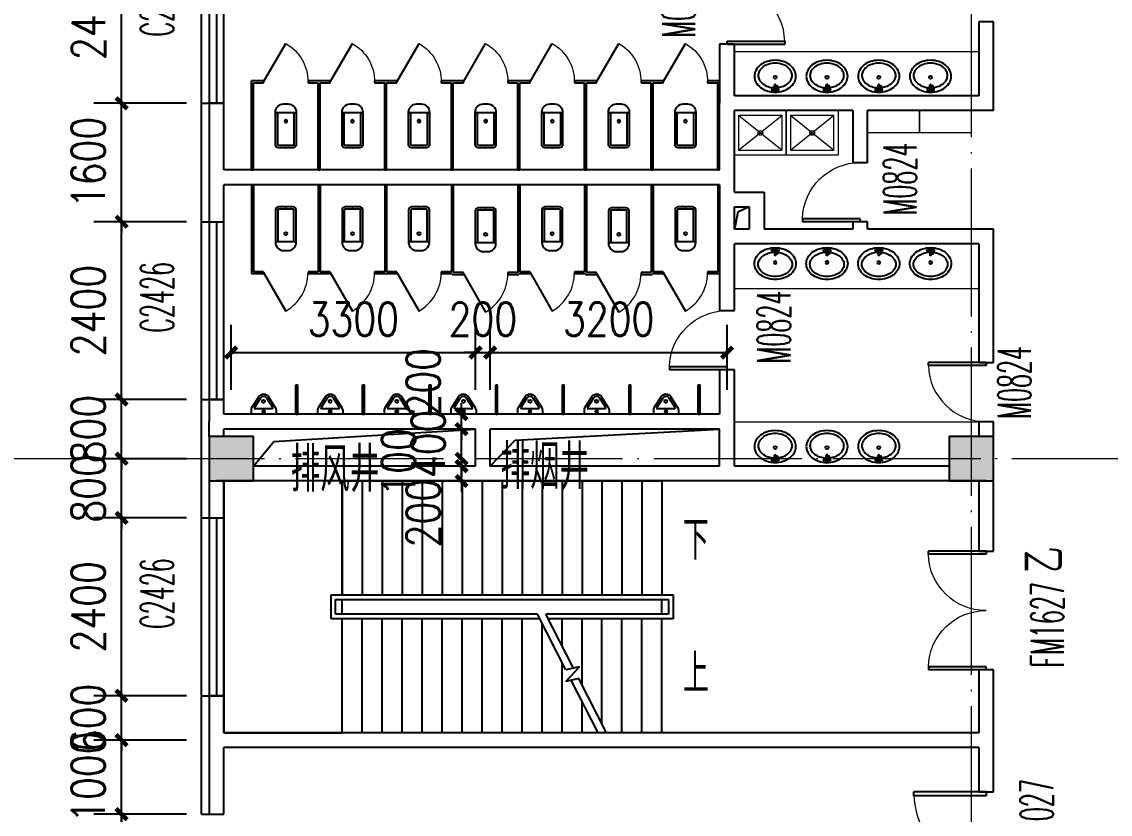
# Model space of a CAD drawing. Extents: x 1417642 to 3570900, y 124798 to 1191112.
# Drawn here: x 1508548 to 1523256, y 568971 to 579671 of the extents above; entities that cross this region are included whole.
import ezdxf

# ---------------------------------------------------------------- set-up
doc = ezdxf.new("R2010")
doc.units = 0
doc.header["$LTSCALE"] = 1000
doc.header["$MEASUREMENT"] = 0
doc.linetypes.add('DOTE', pattern=[2.42, 2, -0.2, 0.02, -0.2])
doc.layers.get('0').update_dxf_attribs({"linetype": 'CONTINUOUS'})
doc.layers.get('Defpoints').update_dxf_attribs({"linetype": 'CONTINUOUS'})
for name, color, linetype in [('COLUMN', 9, 'CONTINUOUS'), ('DIM_SYMB', 3, 'CONTINUOUS'), ('DOTE', 1, 'DOTE'), ('LATRINE', 6, 'CONTINUOUS'), ('LVTRY', 6, 'CONTINUOUS'), ('PUB_DIM', 3, 'CONTINUOUS'), ('PUB_HATCH', 8, 'CONTINUOUS'), ('PUB_TEXT', 40, 'CONTINUOUS'), ('STAIR', 2, 'CONTINUOUS'), ('SURFACE', 6, 'CONTINUOUS'), ('tiaozheng', 20, 'CONTINUOUS'), ('WALL', 4, 'CONTINUOUS'), ('WINDOW', 2, 'CONTINUOUS'), ('WINDOW_TEXT', 7, 'CONTINUOUS')]:
    doc.layers.add(name, color=color, linetype=linetype)
doc.styles.add('_TCH_DIM', font='ROMANS', dxfattribs={"width": 0.7, "bigfont": 'Z'})
doc.styles.add('_TCH_WINDOW', font='ROMANS.shx', dxfattribs={"width": 0.7, "height": 400, "bigfont": 'Z.shx'})
doc.styles.add('DIM_FONT', font='SIMPLEX.shx', dxfattribs={"width": 0.8})
doc.styles.add('Z', font='ROMANS', dxfattribs={"width": 0.7, "bigfont": 'Z'})
doc.dimstyles.new('DIMN150', dxfattribs={"dimscale": 1.5, "dimtxt": 300, "dimasz": 100, "dimexe": 250, "dimexo": 300, "dimgap": 150, "dimtad": 1, "dimdec": 0, "dimzin": 0, "dimdsep": 46, "dimtxsty": 'DIM_FONT', "dimblk": 'ARCHTICK', "dimcen": 0.09, "dimdle": 1.5, "dimclrt": 7, "dimazin": 2, "dimtfac": 1, "dimtdec": 0, "dimtix": 1, "dimtmove": 2, "dimatfit": 3, "dimldrblk": 'ARCHTICK', "dimfxl": 1, "dimtolj": 1, "dimtzin": 0, "dimarcsym": 0})

# ---------------------------------------------------------------- blocks, each defined once
blk = doc.blocks.new('_ArchTick')
at = {"color": 0, "linetype": 'ByBlock', "const_width": 0.4}
blk.add_lwpolyline([(-0.5, -0.5), (0.5, 0.5)], dxfattribs=at)
blk = doc.blocks.new('*D2438')
at = {"layer": 'Defpoints', "color": 0}
for p in [(1514491, 574371), (1514609, 574371), (1514609, 574171)]:
    blk.add_point(p, dxfattribs=at)
at = {"layer": 'PUB_DIM', "color": 0, "lineweight": -2}
for p, q in [((1514491, 574371), (1514491, 574521)), ((1514159, 574371), (1514116, 574371)), ((1514491, 574171), (1514491, 574371)), ((1514159, 574171), (1514116, 574171)), ((1514491, 574171), (1514491, 574021))]:
    blk.add_line(p, q, dxfattribs=at)
at = {"layer": 'PUB_DIM', "color": 0, "lineweight": -2, "xscale": 150, "yscale": 150, "zscale": 150}
for p, rotation in [((1514491, 574371), 270), ((1514491, 574171), 90)]:
    blk.add_blockref('_ArchTick', p, dxfattribs=dict(at, rotation=rotation))
at = {"layer": 'PUB_DIM', "color": 7, "insert": (1513973, 574804), "char_height": 450, "attachment_point": 5, "rotation": 90, "style": 'DIM_FONT'}
blk.add_mtext('\\A1;200', dxfattribs=at)
blk = doc.blocks.new('*D2439')
at = {"layer": 'Defpoints', "color": 0}
for p in [(1514491, 574171), (1514609, 574171), (1514609, 573771)]:
    blk.add_point(p, dxfattribs=at)
at = {"layer": 'PUB_DIM', "color": 0, "lineweight": -2}
for p, q in [((1514491, 574171), (1514491, 574321)), ((1514159, 574171), (1514116, 574171)), ((1514491, 573771), (1514491, 574171)), ((1514159, 573771), (1514116, 573771)), ((1514491, 573771), (1514491, 573621))]:
    blk.add_line(p, q, dxfattribs=at)
at = {"layer": 'PUB_DIM', "color": 0, "lineweight": -2, "xscale": 150, "yscale": 150, "zscale": 150}
for p, rotation in [((1514491, 574171), 270), ((1514491, 573771), 90)]:
    blk.add_blockref('_ArchTick', p, dxfattribs=dict(at, rotation=rotation))
at = {"layer": 'PUB_DIM', "color": 7, "insert": (1514041, 573971), "char_height": 450, "attachment_point": 5, "rotation": 90, "style": 'DIM_FONT'}
blk.add_mtext('\\A1;400', dxfattribs=at)
blk = doc.blocks.new('*D2440')
at = {"layer": 'Defpoints', "color": 0}
for p in [(1514491, 573771), (1514609, 573771), (1514609, 573671)]:
    blk.add_point(p, dxfattribs=at)
at = {"layer": 'PUB_DIM', "color": 0, "lineweight": -2}
for p, q in [((1514491, 573771), (1514491, 573921)), ((1514159, 573771), (1514116, 573771)), ((1514491, 573671), (1514491, 573771)), ((1514159, 573671), (1514116, 573671)), ((1514491, 573671), (1514491, 573521))]:
    blk.add_line(p, q, dxfattribs=at)
at = {"layer": 'PUB_DIM', "color": 0, "lineweight": -2, "xscale": 150, "yscale": 150, "zscale": 150}
for p, rotation in [((1514491, 573771), 270), ((1514491, 573671), 90)]:
    blk.add_blockref('_ArchTick', p, dxfattribs=dict(at, rotation=rotation))
at = {"layer": 'PUB_DIM', "color": 7, "insert": (1513640, 573721), "char_height": 450, "attachment_point": 5, "rotation": 90, "style": 'DIM_FONT'}
blk.add_mtext('\\A1;100', dxfattribs=at)
blk = doc.blocks.new('*D2441')
at = {"layer": 'Defpoints', "color": 0}
for p in [(1514491, 573671), (1514609, 573671), (1514609, 573471)]:
    blk.add_point(p, dxfattribs=at)
at = {"layer": 'PUB_DIM', "color": 0, "lineweight": -2}
for p, q in [((1514491, 573671), (1514491, 573821)), ((1514159, 573671), (1514116, 573671)), ((1514491, 573471), (1514491, 573671)), ((1514159, 573471), (1514116, 573471)), ((1514491, 573471), (1514491, 573321))]:
    blk.add_line(p, q, dxfattribs=at)
at = {"layer": 'PUB_DIM', "color": 0, "lineweight": -2, "xscale": 150, "yscale": 150, "zscale": 150}
for p, rotation in [((1514491, 573671), 270), ((1514491, 573471), 90)]:
    blk.add_blockref('_ArchTick', p, dxfattribs=dict(at, rotation=rotation))
at = {"layer": 'PUB_DIM', "color": 7, "insert": (1513973, 573037), "char_height": 450, "attachment_point": 5, "rotation": 90, "style": 'DIM_FONT'}
blk.add_mtext('\\A1;200', dxfattribs=at)
blk = doc.blocks.new('*D2658')
at = {"layer": 'Defpoints', "color": 0}
for p in [(1509898, 580971), (1511225, 580971), (1511225, 578571)]:
    blk.add_point(p, dxfattribs=at)
at = {"layer": 'PUB_DIM', "color": 0, "lineweight": -2}
for p, q in [((1510775, 580971), (1509523, 580971)), ((1509898, 578569), (1509898, 580973)), ((1510775, 578571), (1509523, 578571))]:
    blk.add_line(p, q, dxfattribs=at)
at = {"layer": 'PUB_DIM', "color": 0, "lineweight": -2, "xscale": 150, "yscale": 150, "zscale": 150}
for p, rotation in [((1509898, 580971), 89.99045088805158), ((1509898, 578571), 269.9904508880516)]:
    blk.add_blockref('_ArchTick', p, dxfattribs=dict(at, rotation=rotation))
at = {"layer": 'PUB_DIM', "color": 7, "insert": (1509448, 579771), "char_height": 450, "attachment_point": 5, "rotation": 89.9905, "style": 'DIM_FONT'}
blk.add_mtext('\\A1;2400', dxfattribs=at)
blk = doc.blocks.new('*D2659')
at = {"layer": 'Defpoints', "color": 0}
for p in [(1509898, 578571), (1511225, 578571), (1511225, 576971)]:
    blk.add_point(p, dxfattribs=at)
at = {"layer": 'PUB_DIM', "color": 0, "lineweight": -2}
for p, q in [((1509898, 578571), (1509898, 578721)), ((1510775, 578571), (1509523, 578571)), ((1509897, 576971), (1509898, 578571)), ((1510775, 576971), (1509522, 576971)), ((1509897, 576971), (1509897, 576821))]:
    blk.add_line(p, q, dxfattribs=at)
at = {"layer": 'PUB_DIM', "color": 0, "lineweight": -2, "xscale": 150, "yscale": 150, "zscale": 150}
for p, rotation in [((1509898, 578571), 269.9904508880535), ((1509897, 576971), 89.99045088805356)]:
    blk.add_blockref('_ArchTick', p, dxfattribs=dict(at, rotation=rotation))
at = {"layer": 'PUB_DIM', "color": 7, "insert": (1509447, 577771), "char_height": 450, "attachment_point": 5, "rotation": 89.9905, "style": 'DIM_FONT'}
blk.add_mtext('\\A1;1600', dxfattribs=at)
blk = doc.blocks.new('*D2660')
at = {"layer": 'Defpoints', "color": 0}
for p in [(1509897, 576971), (1511225, 576971), (1511224, 574571)]:
    blk.add_point(p, dxfattribs=at)
at = {"layer": 'PUB_DIM', "color": 0, "lineweight": -2}
for p, q in [((1510775, 576971), (1509522, 576971)), ((1509897, 574569), (1509897, 576973)), ((1510774, 574571), (1509522, 574571))]:
    blk.add_line(p, q, dxfattribs=at)
at = {"layer": 'PUB_DIM', "color": 0, "lineweight": -2, "xscale": 150, "yscale": 150, "zscale": 150}
for p, rotation in [((1509897, 576971), 89.99045088805106), ((1509897, 574571), 269.9904508880511)]:
    blk.add_blockref('_ArchTick', p, dxfattribs=dict(at, rotation=rotation))
at = {"layer": 'PUB_DIM', "color": 7, "insert": (1509447, 575771), "char_height": 450, "attachment_point": 5, "rotation": 89.9905, "style": 'DIM_FONT'}
blk.add_mtext('\\A1;2400', dxfattribs=at)
blk = doc.blocks.new('*D2661')
at = {"layer": 'Defpoints', "color": 0}
for p in [(1509897, 574571), (1511224, 574571), (1511224, 573771)]:
    blk.add_point(p, dxfattribs=at)
at = {"layer": 'PUB_DIM', "color": 0, "lineweight": -2}
for p, q in [((1509897, 574571), (1509897, 574721)), ((1510774, 574571), (1509522, 574571)), ((1509897, 573771), (1509897, 574571)), ((1510774, 573771), (1509522, 573771)), ((1509897, 573771), (1509897, 573621))]:
    blk.add_line(p, q, dxfattribs=at)
at = {"layer": 'PUB_DIM', "color": 0, "lineweight": -2, "xscale": 150, "yscale": 150, "zscale": 150}
for p, rotation in [((1509897, 574571), 269.990450888055), ((1509897, 573771), 89.99045088805498)]:
    blk.add_blockref('_ArchTick', p, dxfattribs=dict(at, rotation=rotation))
at = {"layer": 'PUB_DIM', "color": 7, "insert": (1509447, 574171), "char_height": 450, "attachment_point": 5, "rotation": 89.9905, "style": 'DIM_FONT'}
blk.add_mtext('\\A1;800', dxfattribs=at)
blk = doc.blocks.new('*D2662')
at = {"layer": 'Defpoints', "color": 0}
for p in [(1509897, 573771), (1511224, 573771), (1511224, 572971)]:
    blk.add_point(p, dxfattribs=at)
at = {"layer": 'PUB_DIM', "color": 0, "lineweight": -2}
for p, q in [((1509897, 573771), (1509897, 573921)), ((1510774, 573771), (1509522, 573771)), ((1509897, 572971), (1509897, 573771)), ((1510774, 572971), (1509522, 572971)), ((1509897, 572971), (1509897, 572821))]:
    blk.add_line(p, q, dxfattribs=at)
at = {"layer": 'PUB_DIM', "color": 0, "lineweight": -2, "xscale": 150, "yscale": 150, "zscale": 150}
for p, rotation in [((1509897, 573771), 269.9904508880487), ((1509897, 572971), 89.99045088804874)]:
    blk.add_blockref('_ArchTick', p, dxfattribs=dict(at, rotation=rotation))
at = {"layer": 'PUB_DIM', "color": 7, "insert": (1509447, 573371), "char_height": 450, "attachment_point": 5, "rotation": 89.9905, "style": 'DIM_FONT'}
blk.add_mtext('\\A1;800', dxfattribs=at)
blk = doc.blocks.new('*D2663')
at = {"layer": 'Defpoints', "color": 0}
for p in [(1509897, 572971), (1511224, 572971), (1511224, 570571)]:
    blk.add_point(p, dxfattribs=at)
at = {"layer": 'PUB_DIM', "color": 0, "lineweight": -2}
for p, q in [((1510774, 572971), (1509522, 572971)), ((1509896, 570569), (1509897, 572973)), ((1510774, 570571), (1509521, 570571))]:
    blk.add_line(p, q, dxfattribs=at)
at = {"layer": 'PUB_DIM', "color": 0, "lineweight": -2, "xscale": 150, "yscale": 150, "zscale": 150}
for p, rotation in [((1509897, 572971), 89.99045088805185), ((1509896, 570571), 269.9904508880518)]:
    blk.add_blockref('_ArchTick', p, dxfattribs=dict(at, rotation=rotation))
at = {"layer": 'PUB_DIM', "color": 7, "insert": (1509446, 571771), "char_height": 450, "attachment_point": 5, "rotation": 89.9905, "style": 'DIM_FONT'}
blk.add_mtext('\\A1;2400', dxfattribs=at)
blk = doc.blocks.new('*D2664')
at = {"layer": 'Defpoints', "color": 0}
for p in [(1509896, 570571), (1511224, 570571), (1511223, 569971)]:
    blk.add_point(p, dxfattribs=at)
at = {"layer": 'PUB_DIM', "color": 0, "lineweight": -2}
for p, q in [((1509896, 570571), (1509896, 570721)), ((1510774, 570571), (1509521, 570571)), ((1509896, 569971), (1509896, 570571)), ((1510773, 569971), (1509521, 569971)), ((1509896, 569971), (1509896, 569821))]:
    blk.add_line(p, q, dxfattribs=at)
at = {"layer": 'PUB_DIM', "color": 0, "lineweight": -2, "xscale": 150, "yscale": 150, "zscale": 150}
for p, rotation in [((1509896, 570571), 269.9904508880521), ((1509896, 569971), 89.99045088805211)]:
    blk.add_blockref('_ArchTick', p, dxfattribs=dict(at, rotation=rotation))
at = {"layer": 'PUB_DIM', "color": 7, "insert": (1509446, 570271), "char_height": 450, "attachment_point": 5, "rotation": 89.9905, "style": 'DIM_FONT'}
blk.add_mtext('\\A1;600', dxfattribs=at)
blk = doc.blocks.new('*D2665')
at = {"layer": 'Defpoints', "color": 0}
for p in [(1509896, 569971), (1511223, 569971), (1511223, 568971)]:
    blk.add_point(p, dxfattribs=at)
at = {"layer": 'PUB_DIM', "color": 0, "lineweight": -2}
for p, q in [((1509896, 569971), (1509896, 570121)), ((1510773, 569971), (1509521, 569971)), ((1509896, 568971), (1509896, 569971)), ((1510773, 568971), (1509521, 568971)), ((1509896, 568971), (1509896, 568821))]:
    blk.add_line(p, q, dxfattribs=at)
at = {"layer": 'PUB_DIM', "color": 0, "lineweight": -2, "xscale": 150, "yscale": 150, "zscale": 150}
for p, rotation in [((1509896, 569971), 269.9904508880537), ((1509896, 568971), 89.99045088805363)]:
    blk.add_blockref('_ArchTick', p, dxfattribs=dict(at, rotation=rotation))
at = {"layer": 'PUB_DIM', "color": 7, "insert": (1509446, 569471), "char_height": 450, "attachment_point": 5, "rotation": 89.9905, "style": 'DIM_FONT'}
blk.add_mtext('\\A1;1000', dxfattribs=at)
blk = doc.blocks.new('*D2666')
at = {"layer": 'Defpoints', "color": 0}
for p in [(1509896, 568971), (1511223, 568971), (1511223, 566571)]:
    blk.add_point(p, dxfattribs=at)
at = {"layer": 'PUB_DIM', "color": 0, "lineweight": -2}
for p, q in [((1510773, 568971), (1509521, 568971)), ((1509896, 566569), (1509896, 568973)), ((1510773, 566571), (1509521, 566571))]:
    blk.add_line(p, q, dxfattribs=at)
at = {"layer": 'PUB_DIM', "color": 0, "lineweight": -2, "xscale": 150, "yscale": 150, "zscale": 150}
for p, rotation in [((1509896, 568971), 89.99045088805187), ((1509896, 566571), 269.9904508880519)]:
    blk.add_blockref('_ArchTick', p, dxfattribs=dict(at, rotation=rotation))
at = {"layer": 'PUB_DIM', "color": 7, "insert": (1509446, 567771), "char_height": 450, "attachment_point": 5, "rotation": 89.9905, "style": 'DIM_FONT'}
blk.add_mtext('\\A1;2400', dxfattribs=at)
blk = doc.blocks.new('*D3059')
at = {"layer": 'Defpoints', "color": 0}
for p in [(1514679, 575205), (1511379, 574251), (1514679, 574251)]:
    blk.add_point(p, dxfattribs=at)
at = {"layer": 'PUB_DIM', "color": 0, "lineweight": -2}
for p, q in [((1511379, 574701), (1511379, 575580)), ((1514679, 574701), (1514679, 575580)), ((1511376, 575205), (1514681, 575205))]:
    blk.add_line(p, q, dxfattribs=at)
at = {"layer": 'PUB_DIM', "color": 0, "lineweight": -2, "xscale": 150, "yscale": 150, "zscale": 150, "rotation": 180}
blk.add_blockref('_ArchTick', (1511379, 575205), dxfattribs=at)
at = {"layer": 'PUB_DIM', "color": 0, "lineweight": -2, "xscale": 150, "yscale": 150, "zscale": 150}
blk.add_blockref('_ArchTick', (1514679, 575205), dxfattribs=at)
at = {"layer": 'PUB_DIM', "color": 7, "insert": (1513029, 575655), "char_height": 450, "attachment_point": 5, "style": 'DIM_FONT'}
blk.add_mtext('\\A1;3300', dxfattribs=at)
blk = doc.blocks.new('*D3060')
at = {"layer": 'Defpoints', "color": 0}
for p in [(1514879, 575205), (1514679, 574251), (1514879, 574251)]:
    blk.add_point(p, dxfattribs=at)
at = {"layer": 'PUB_DIM', "color": 0, "lineweight": -2}
for p, q in [((1514679, 574701), (1514679, 575580)), ((1514879, 574701), (1514879, 575580)), ((1514679, 575205), (1514529, 575205)), ((1514679, 575205), (1514879, 575205)), ((1514879, 575205), (1515029, 575205))]:
    blk.add_line(p, q, dxfattribs=at)
at = {"layer": 'PUB_DIM', "color": 0, "lineweight": -2, "xscale": 150, "yscale": 150, "zscale": 150}
blk.add_blockref('_ArchTick', (1514679, 575205), dxfattribs=at)
at = {"layer": 'PUB_DIM', "color": 0, "lineweight": -2, "xscale": 150, "yscale": 150, "zscale": 150, "rotation": 180}
blk.add_blockref('_ArchTick', (1514879, 575205), dxfattribs=at)
at = {"layer": 'PUB_DIM', "color": 7, "insert": (1514779, 575655), "char_height": 450, "attachment_point": 5, "style": 'DIM_FONT'}
blk.add_mtext('\\A1;200', dxfattribs=at)
blk = doc.blocks.new('*D3061')
at = {"layer": 'Defpoints', "color": 0}
for p in [(1518079, 575205), (1514879, 574251), (1518079, 574251)]:
    blk.add_point(p, dxfattribs=at)
at = {"layer": 'PUB_DIM', "color": 0, "lineweight": -2}
for p, q in [((1514879, 574701), (1514879, 575580)), ((1518079, 574701), (1518079, 575580)), ((1514876, 575205), (1518081, 575205))]:
    blk.add_line(p, q, dxfattribs=at)
at = {"layer": 'PUB_DIM', "color": 0, "lineweight": -2, "xscale": 150, "yscale": 150, "zscale": 150, "rotation": 180}
blk.add_blockref('_ArchTick', (1514879, 575205), dxfattribs=at)
at = {"layer": 'PUB_DIM', "color": 0, "lineweight": -2, "xscale": 150, "yscale": 150, "zscale": 150}
blk.add_blockref('_ArchTick', (1518079, 575205), dxfattribs=at)
at = {"layer": 'PUB_DIM', "color": 7, "insert": (1516479, 575655), "char_height": 450, "attachment_point": 5, "style": 'DIM_FONT'}
blk.add_mtext('\\A1;3200', dxfattribs=at)
blk = doc.blocks.new('_FZH')
blk.add_lwpolyline([(-0.5, -0.5), (0.5, -0.5), (0.5, 0.5), (-0.5, 0.5)], close=True)
at = {"layer": 'PUB_HATCH'}
blk.add_solid([(-0.5, -0.5), (0.5, -0.5), (-0.5, 0.5), (0.5, 0.5)], dxfattribs=at)
blk = doc.blocks.new('$DorLib2D$00000001')
for p, q in [((0.45, 0.975), (0.5, 0.975)), ((0.45, 0), (0.45, 0.975)), ((0.5, 0), (0.5, 0.975)), ((0.5, 0), (0.45, 0))]:
    blk.add_line(p, q)
at = {"lineweight": 13}
blk.add_arc((0.475, 0), 0.975, 91.4693, 180, dxfattribs=at)
blk = doc.blocks.new('$TCHSYS$WIN2D')
for p, q in [((-0.5, 0.5), (0.5, 0.5)), ((-0.5, 0.5), (-0.5, -0.5)), ((0.5, 0.5), (0.5, -0.5)), ((0.5, 0.1667), (-0.5, 0.1667)), ((0.5, -0.1667), (-0.5, -0.1667)), ((-0.5, -0.5), (0.5, -0.5))]:
    blk.add_line(p, q)
blk = doc.blocks.new('$lvtry$00000200')
for p, q in [((-140, -40, 0), (-140, -480, 0)), ((-110, -40, 0), (-110, -470, 0)), ((100, 0, 0), (-100, 0, 0)), ((100, -30, 0), (-100, -30, 0)), ((110, -470, 0), (110, -40, 0)), ((140, -480, 0), (140, -40, 0)), ((140, -470, 0), (-140, -470, 0)), ((-30, -590, 0), (30, -590, 0))]:
    blk.add_line(p, q)
blk.add_circle((0, -359, 0), 20)
for centre, radius, start, end in [((-100, -40, 0), 40, 90, 180), ((-100, -40, 0), 10, 90, 180), ((100, -40, 0), 40, 0, 90), ((100, -40, 0), 10, 0, 90), ((-30, -480, 0), 110, 180, 270), ((30, -480, 0), 110, 270, 0)]:
    blk.add_arc(centre, radius, start, end)
blk.add_point((0, 0))
blk = doc.blocks.new('$TCHSYS$APDOOR2D')
blk.add_line((0.5, 0), (0, 0.866))
at = {"lineweight": 13}
blk.add_arc((0.5, 0), 1, 120, 180, dxfattribs=at)
blk = doc.blocks.new('$lvtry$00000219')
for p, q in [((-170, 0, 0), (170, 0, 0)), ((-170, -61, 0), (-170, 0, 0)), ((170, -61, 0), (170, 0, 0)), ((-162, -88, 0), (-69, -231, 0)), ((-124, -91, 0), (-43, -216, 0)), ((-116, -76, 0), (116, -76, 0)), ((43, -216, 0), (124, -91, 0)), ((69, -231, 0), (162, -88, 0))]:
    blk.add_line(p, q)
for centre, radius in [((0, -38, 0), 17.7), ((0, -177, 0), 20)]:
    blk.add_circle(centre, radius)
for centre, radius, start, end in [((-120, -61, 0), 50, 180, 213.0863), ((-116, -86, 0), 10, 90, 213.0863), ((116, -86, 0), 10, 326.9137, 90), ((120, -61, 0), 50, 326.9137, 0), ((0, -191, 0), 80, 210, 330), ((0, -191, 0), 50, 210, 330)]:
    blk.add_arc(centre, radius, start, end)
blk.add_point((0, -38, 0))
blk = doc.blocks.new('$lvtry$00000193')
for p, q in [((-17, -43, 0), (-17, -33, 0)), ((17, -43, 0), (17, -33, 0))]:
    blk.add_line(p, q)
at = {"elevation": 0}
blk.add_lwpolyline([(280, -215, 0.12431), (260, -136, 0.105707), (198, -63, 0.086941), (110, -17, 0.077137), (0, 0, 0.077137), (-110, -17, 0.086941), (-198, -63, 0.105707), (-260, -136, 0.12431), (-280, -215, 0.12431), (-260, -294, 0.105707), (-198, -367, 0.086941), (-110, -413, 0.077137), (0, -430, 0.077137), (110, -413, 0.086941), (198, -367, 0.105707), (260, -294, 0.12431)], format="xyb", close=True, dxfattribs=at)
blk.add_lwpolyline([(-25, -61, 0.056876), (-95, -75, 0.086941), (-168, -113, 0.105707), (-216, -170, 0.12431), (-230, -225, 0.12431), (-216, -280, 0.105707), (-168, -337, 0.086941), (-95, -375, 0.077137), (0, -390, 0.077137), (95, -375, 0.086941), (168, -337, 0.105707), (216, -280, 0.12431), (230, -225, 0.12431), (216, -170, 0.105707), (168, -113, 0.086941), (95, -75, 0.06676), (13, -60, 0.06676)], format="xyb", dxfattribs=at)
for centre, radius in [((0, -43, 0), 16.7), ((0, -200, 0), 20)]:
    blk.add_circle(centre, radius)
for centre, radius, start, end in [((-40, -34, 0), 10.1, 106.6096, 258.1648), ((-64, 234, 0), 259, 274.7069, 282.3732), ((-75, -213, 0), 173, 71.36, 79.1873), ((-29, -80, 0), 6.77, 155.344, 308.3224), ((-171, 19, 0), 166, 324.8411, 338.1337), ((-171, 19, 0), 170, 324.8411, 331.3523), ((-29, -80, 0), 3.37, 155.344, 308.3224), ((100, -194, 0), 170, 132.3141, 138.8253), ((100, -194, 0), 166, 125.5327, 138.8253), ((-12, -58, 0), 10.6, 201.8924, 261.774), ((0, -33, 0), 16.7, 0, 180), ((-381, -115, 0), 372, 2.3982, 6.7627), ((0, -96, 0), 9.9, 201.7837, 338.2163), ((64, 234, 0), 259, 257.6268, 265.2931), ((381, -115, 0), 372, 170.1008, 177.6018), ((75, -213, 0), 173, 100.8127, 110.4191), ((40, -34, 0), 10.1, 281.8352, 73.3904)]:
    blk.add_arc(centre, radius, start, end)
blk.add_point((0, -33, 0))
blk = doc.blocks.new('$DorLib2D$00000002')
for p, q in [((-0.5, 0), (-0.5, 0.4875)), ((-0.475, 0.4875), (-0.5, 0.4875)), ((-0.475, 0), (-0.475, 0.4875)), ((0.475, 0), (0.475, 0.4875)), ((0.475, 0.4875), (0.5, 0.4875)), ((0.5, 0), (0.5, 0.4875)), ((-0.5, 0), (-0.475, 0)), ((0.5, 0), (0.475, 0))]:
    blk.add_line(p, q)
at = {"lineweight": 13}
for centre, start, end in [((-0.4875, 0), 0, 88.53072), ((0.4875, 0), 91.46928, 180)]:
    blk.add_arc(centre, 0.4875, start, end, dxfattribs=at)

msp = doc.modelspace()

# ---------------------------------------------------------------- linework, layer by layer
at = {"layer": 'DIM_SYMB'}
for points in [[(1517333.7, 572671, 0, 0, 0), (1512078.7, 572671, 0, 0, 0), (1512078.7, 570871, 0, 0, 0), (1515398.7, 570871, 120, 0, 0), (1515848.7, 570871, 0, 0, 0)], [(1517333.7, 570871, 0, 0, 0), (1516568.7, 570871, 120, 0, 0), (1516118.7, 570871, 0, 0, 0)]]:
    msp.add_lwpolyline(points, format="xyseb", dxfattribs=at)
at = {"layer": 'DOTE', "lineweight": 0, "elevation": 0}
for points in [[(1521378.7, 599470.9), (1521378.7, 515570.4)], [(1596527.1, 573770.9), (1501378.7, 573770.9)]]:
    msp.add_lwpolyline(points, dxfattribs=at)
at = {"layer": 'LATRINE'}
for p, q in [((1511653.7, 577670.9), (1511653.7, 578871.4)), ((1511816.2, 578871.4), (1511653.7, 578871.4)), ((1511678.7, 577670.9), (1511678.7, 578846.4)), ((1511678.7, 578846.4), (1511816.2, 578846.4)), ((1511816.2, 578846.4), (1511816.2, 578871.4)), ((1512566.2, 578871.4), (1512416.2, 578871.4)), ((1512416.2, 578871.4), (1512416.2, 578846.4)), ((1512416.2, 578846.4), (1512553.7, 578846.4)), ((1512553.7, 577670.9), (1512553.7, 578846.4)), ((1512716.2, 578871.4), (1512566.2, 578871.4)), ((1512578.7, 577670.9), (1512578.7, 578846.4)), ((1512578.7, 578846.4), (1512716.2, 578846.4)), ((1512716.2, 578846.4), (1512716.2, 578871.4)), ((1513466.2, 578871.4), (1513316.2, 578871.4)), ((1513316.2, 578871.4), (1513316.2, 578846.4)), ((1513316.2, 578846.4), (1513453.7, 578846.4)), ((1513453.7, 577670.9), (1513453.7, 578846.4)), ((1513616.2, 578871.4), (1513466.2, 578871.4)), ((1513478.7, 577670.9), (1513478.7, 578846.4)), ((1513478.7, 578846.4), (1513616.2, 578846.4)), ((1513616.2, 578846.4), (1513616.2, 578871.4)), ((1514366.2, 578871.4), (1514216.2, 578871.4)), ((1514216.2, 578871.4), (1514216.2, 578846.4)), ((1514216.2, 578846.4), (1514353.7, 578846.4)), ((1514353.7, 577670.9), (1514353.7, 578846.4)), ((1514516.2, 578871.4), (1514366.2, 578871.4)), ((1514378.7, 577670.9), (1514378.7, 578846.4)), ((1514378.7, 578846.4), (1514516.2, 578846.4)), ((1514516.2, 578846.4), (1514516.2, 578871.4)), ((1515266.2, 578871.4), (1515116.2, 578871.4)), ((1515116.2, 578871.4), (1515116.2, 578846.4)), ((1515116.2, 578846.4), (1515253.7, 578846.4)), ((1515253.7, 577670.9), (1515253.7, 578846.4)), ((1515416.2, 578871.4), (1515266.2, 578871.4)), ((1515278.7, 577670.9), (1515278.7, 578846.4)), ((1515278.7, 578846.4), (1515416.2, 578846.4)), ((1515416.2, 578846.4), (1515416.2, 578871.4)), ((1516166.2, 578871.4), (1516016.2, 578871.4)), ((1516016.2, 578871.4), (1516016.2, 578846.4)), ((1516016.2, 578846.4), (1516153.7, 578846.4)), ((1516153.7, 577670.9), (1516153.7, 578846.4)), ((1516316.2, 578871.4), (1516166.2, 578871.4)), ((1516178.7, 577670.9), (1516178.7, 578846.4)), ((1516178.7, 578846.4), (1516316.2, 578846.4)), ((1516316.2, 578846.4), (1516316.2, 578871.4)), ((1517066.2, 578871.4), (1516916.2, 578871.4)), ((1516916.2, 578871.4), (1516916.2, 578846.4)), ((1516916.2, 578846.4), (1517053.7, 578846.4)), ((1517053.7, 577670.9), (1517053.7, 578846.4)), ((1517216.2, 578871.4), (1517066.2, 578871.4)), ((1517078.7, 577670.9), (1517078.7, 578846.4)), ((1517078.7, 578846.4), (1517216.2, 578846.4)), ((1517216.2, 578846.4), (1517216.2, 578871.4)), ((1517978.7, 578871.4), (1517816.2, 578871.4)), ((1517816.2, 578871.4), (1517816.2, 578846.4)), ((1517816.2, 578846.4), (1517953.7, 578846.4)), ((1517953.7, 577670.9), (1517953.7, 578846.4)), ((1517978.7, 577670.9), (1517978.7, 578871.4)), ((1511653.7, 577670.9), (1511678.7, 577670.9)), ((1512553.7, 577670.9), (1512578.7, 577670.9)), ((1513453.7, 577670.9), (1513478.7, 577670.9)), ((1514353.7, 577670.9), (1514378.7, 577670.9)), ((1515253.7, 577670.9), (1515278.7, 577670.9)), ((1516153.7, 577670.9), (1516178.7, 577670.9)), ((1517053.7, 577670.9), (1517078.7, 577670.9)), ((1517953.7, 577670.9), (1517978.7, 577670.9)), ((1511653.7, 577470.9), (1511653.7, 576271.4)), ((1511678.7, 577470.9), (1511653.7, 577470.9)), ((1511678.7, 577470.9), (1511678.7, 576296.4)), ((1512553.7, 577470.9), (1512553.7, 576296.4)), ((1512578.7, 577470.9), (1512553.7, 577470.9)), ((1512578.7, 577470.9), (1512578.7, 576296.4)), ((1513453.7, 577470.9), (1513453.7, 576296.4)), ((1513478.7, 577470.9), (1513453.7, 577470.9)), ((1513478.7, 577470.9), (1513478.7, 576296.4)), ((1514353.7, 577470.9), (1514353.7, 576296.4)), ((1514378.7, 577470.9), (1514353.7, 577470.9)), ((1514378.7, 577470.9), (1514378.7, 576283.9)), ((1515253.7, 577458.4), (1515253.7, 576283.9)), ((1515278.7, 577458.4), (1515253.7, 577458.4)), ((1515278.7, 577458.4), (1515278.7, 576296.4)), ((1516153.7, 577470.9), (1516153.7, 576296.4)), ((1516178.7, 577470.9), (1516153.7, 577470.9)), ((1516178.7, 577470.9), (1516178.7, 576283.9)), ((1517053.7, 577458.4), (1517053.7, 576283.9)), ((1517078.7, 577458.4), (1517053.7, 577458.4)), ((1517078.7, 577458.4), (1517078.7, 576296.4)), ((1517953.7, 577470.9), (1517953.7, 576296.4)), ((1517978.7, 577470.9), (1517953.7, 577470.9)), ((1517978.7, 577470.9), (1517978.7, 576271.4)), ((1511653.7, 576271.4), (1511816.2, 576271.4)), ((1511816.2, 576296.4), (1511678.7, 576296.4)), ((1511816.2, 576271.4), (1511816.2, 576296.4)), ((1512553.7, 576296.4), (1512416.2, 576296.4)), ((1512416.2, 576296.4), (1512416.2, 576271.4)), ((1512416.2, 576271.4), (1512566.2, 576271.4)), ((1512566.2, 576271.4), (1512716.2, 576271.4)), ((1512716.2, 576296.4), (1512578.7, 576296.4)), ((1512716.2, 576271.4), (1512716.2, 576296.4)), ((1513453.7, 576296.4), (1513316.2, 576296.4)), ((1513316.2, 576296.4), (1513316.2, 576271.4)), ((1513316.2, 576271.4), (1513466.2, 576271.4)), ((1513466.2, 576271.4), (1513616.2, 576271.4)), ((1513616.2, 576296.4), (1513478.7, 576296.4)), ((1513616.2, 576271.4), (1513616.2, 576296.4)), ((1514353.7, 576296.4), (1514216.2, 576296.4)), ((1514216.2, 576296.4), (1514216.2, 576271.4)), ((1514216.2, 576271.4), (1514366.2, 576271.4)), ((1514516.2, 576283.9), (1514378.7, 576283.9)), ((1514516.2, 576258.9), (1514516.2, 576283.9)), ((1515253.7, 576283.9), (1515116.2, 576283.9)), ((1515116.2, 576283.9), (1515116.2, 576258.9)), ((1515266.2, 576271.4), (1515416.2, 576271.4)), ((1515416.2, 576296.4), (1515278.7, 576296.4)), ((1515416.2, 576271.4), (1515416.2, 576296.4)), ((1516153.7, 576296.4), (1516016.2, 576296.4)), ((1516016.2, 576296.4), (1516016.2, 576271.4)), ((1516016.2, 576271.4), (1516166.2, 576271.4)), ((1516316.2, 576283.9), (1516178.7, 576283.9)), ((1516316.2, 576258.9), (1516316.2, 576283.9)), ((1517053.7, 576283.9), (1516916.2, 576283.9)), ((1516916.2, 576283.9), (1516916.2, 576258.9)), ((1517066.2, 576271.4), (1517216.2, 576271.4)), ((1517216.2, 576296.4), (1517078.7, 576296.4)), ((1517216.2, 576271.4), (1517216.2, 576296.4)), ((1517953.7, 576296.4), (1517816.2, 576296.4)), ((1517816.2, 576296.4), (1517816.2, 576271.4)), ((1517816.2, 576271.4), (1517978.7, 576271.4)), ((1514366.2, 576258.9), (1514516.2, 576258.9)), ((1515116.2, 576258.9), (1515266.2, 576258.9)), ((1516166.2, 576258.9), (1516316.2, 576258.9)), ((1516916.2, 576258.9), (1517066.2, 576258.9)), ((1512253.7, 574370.9), (1512253.7, 574770.9)), ((1512253.7, 574770.9), (1512278.7, 574770.9)), ((1512278.7, 574370.9), (1512278.7, 574770.9)), ((1513153.7, 574370.9), (1513153.7, 574770.9)), ((1513153.7, 574770.9), (1513178.7, 574770.9)), ((1513178.7, 574370.9), (1513178.7, 574770.9)), ((1514053.7, 574370.9), (1514053.7, 574770.9)), ((1514053.7, 574770.9), (1514078.7, 574770.9)), ((1514078.7, 574370.9), (1514078.7, 574770.9)), ((1514953.7, 574370.9), (1514953.7, 574770.9)), ((1514953.7, 574770.9), (1514978.7, 574770.9)), ((1514978.7, 574370.9), (1514978.7, 574770.9)), ((1515853.7, 574370.9), (1515853.7, 574770.9)), ((1515853.7, 574770.9), (1515878.7, 574770.9)), ((1515878.7, 574370.9), (1515878.7, 574770.9)), ((1516753.7, 574370.9), (1516753.7, 574770.9)), ((1516753.7, 574770.9), (1516778.7, 574770.9)), ((1516778.7, 574370.9), (1516778.7, 574770.9)), ((1517690.4, 574370.9), (1517690.4, 574770.9)), ((1517690.4, 574770.9), (1517715.4, 574770.9)), ((1517715.4, 574370.9), (1517715.4, 574770.9)), ((1512253.7, 574370.9), (1512278.7, 574370.9)), ((1513153.7, 574370.9), (1513178.7, 574370.9)), ((1514053.7, 574370.9), (1514078.7, 574370.9)), ((1514953.7, 574370.9), (1514978.7, 574370.9)), ((1515853.7, 574370.9), (1515878.7, 574370.9)), ((1516753.7, 574370.9), (1516778.7, 574370.9)), ((1517690.4, 574370.9), (1517715.4, 574370.9))]:
    msp.add_line(p, q, dxfattribs=at)
at = {"layer": 'LATRINE', "lineweight": 0, "elevation": 0}
for points in [[(1518178.7, 579270.9), (1521478.7, 579270.9)], [(1518178.7, 576070.9), (1521478.7, 576070.9)], [(1518178.7, 574270.9), (1521578.7, 574270.9)]]:
    msp.add_lwpolyline(points, dxfattribs=at)
at = {"layer": 'LVTRY', "lineweight": 0}
for p, q in [((1518818.7, 578402.9, 0), (1518238.7, 577939.2, 0)), ((1518818.7, 577939.2, 0), (1518238.7, 578402.9, 0)), ((1519518.7, 578402.9, 0), (1518938.7, 577939.2, 0)), ((1519518.7, 577939.2, 0), (1518938.7, 578402.9, 0))]:
    msp.add_line(p, q, dxfattribs=at)
at = {"layer": 'LVTRY', "lineweight": 0, "elevation": 0}
for points in [[(1518178.7, 578470.9), (1518878.7, 578470.9), (1518878.7, 577871.2), (1518178.7, 577871.2)], [(1518238.7, 578410.9), (1518818.7, 578410.9), (1518818.7, 577931.2), (1518238.7, 577931.2)], [(1518878.7, 578470.9), (1519578.7, 578470.9), (1519578.7, 577871.2), (1518878.7, 577871.2)], [(1518938.7, 578410.9), (1519518.7, 578410.9), (1519518.7, 577931.2), (1518938.7, 577931.2)], [(1519978.7, 578470.9), (1520678.7, 578470.9), (1520678.7, 578171.2), (1519978.7, 578171.2)], [(1520678.7, 578470.9), (1521378.7, 578470.9), (1521378.7, 578171.2), (1520678.7, 578171.2)]]:
    msp.add_lwpolyline(points, close=True, dxfattribs=at)
at = {"layer": 'LVTRY', "lineweight": 0}
for centre in [(1518528.7, 578171.1, 0), (1519228.7, 578171.1, 0)]:
    msp.add_circle(centre, 32.1, dxfattribs=at)
at = {"layer": 'STAIR'}
for p, q in [((1512878.7, 573471), (1511278.7, 573471)), ((1511278.7, 573471), (1511278.7, 570071)), ((1512878.7, 573471), (1517198.7, 573471)), ((1512878.7, 573471), (1512878.7, 571931)), ((1512878.7, 571931), (1512878.7, 573471)), ((1513148.7, 573471), (1513148.7, 571931)), ((1513418.7, 573471), (1513418.7, 571931)), ((1513688.7, 573471), (1513688.7, 571931)), ((1513958.7, 573471), (1513958.7, 571931)), ((1514228.7, 573471), (1514228.7, 571931)), ((1514498.7, 573471), (1514498.7, 571931)), ((1514768.7, 573471), (1514768.7, 571931)), ((1515038.7, 573471), (1515038.7, 571931)), ((1515308.7, 573471), (1515308.7, 571931)), ((1515578.7, 573471), (1515578.7, 571931)), ((1515848.7, 573471), (1515848.7, 571931)), ((1516118.7, 573471), (1516118.7, 571931)), ((1516388.7, 573471), (1516388.7, 571931)), ((1516658.7, 573471), (1516658.7, 571931)), ((1516928.7, 573471), (1516928.7, 571931)), ((1517198.7, 573471), (1517198.7, 571931)), ((1512728.7, 571611), (1512728.7, 571931)), ((1512728.7, 571931), (1517348.7, 571931)), ((1512788.7, 571671), (1512788.7, 571871)), ((1512788.7, 571871), (1517288.7, 571871)), ((1512878.7, 571871), (1517198.7, 571871)), ((1512878.7, 571671), (1512878.7, 571871)), ((1517198.7, 571671), (1517198.7, 571871)), ((1517288.7, 571871), (1517288.7, 571671)), ((1517348.7, 571931), (1517348.7, 571611)), ((1515549, 571611), (1512728.7, 571611)), ((1515518.4, 571671), (1512788.7, 571671)), ((1515518.4, 571671), (1512878.7, 571671)), ((1512878.7, 570071), (1512878.7, 571611)), ((1512878.7, 570071), (1512878.7, 571611)), ((1513148.7, 570071), (1513148.7, 571611)), ((1513418.7, 570071), (1513418.7, 571611)), ((1513688.7, 570071), (1513688.7, 571611)), ((1513958.7, 570071), (1513958.7, 571611)), ((1514228.7, 570071), (1514228.7, 571611)), ((1514498.7, 570071), (1514498.7, 571611)), ((1514768.7, 570071), (1514768.7, 571611)), ((1515038.7, 570071), (1515038.7, 571611)), ((1515308.7, 570071), (1515308.7, 571611)), ((1515901.2, 570922.3), (1515518.4, 571671)), ((1517198.7, 571671), (1515630.7, 571671)), ((1516002.5, 570944), (1515630.7, 571671)), ((1517288.7, 571671), (1515630.7, 571671)), ((1517348.7, 571611), (1515661.4, 571611)), ((1515848.7, 571244.7), (1515848.7, 571611)), ((1516118.7, 570716.8), (1516118.7, 571611)), ((1516388.7, 570188.9), (1516388.7, 571611)), ((1516658.7, 570071), (1516658.7, 571611)), ((1516928.7, 570071), (1516928.7, 571611)), ((1517198.7, 570071), (1517198.7, 571611)), ((1515578.7, 570071), (1515578.7, 571553.1)), ((1515848.7, 570071), (1515848.7, 571025.1)), ((1515900.7, 570764.5), (1516083.9, 570961.5)), ((1516083.9, 570961.5), (1515901.2, 570922.3)), ((1516075.2, 570801.8), (1515900.7, 570764.5)), ((1516336.6, 570071), (1515974, 570780.1)), ((1516449, 570071), (1516075.2, 570801.8)), ((1516118.7, 570071), (1516118.7, 570497.2)), ((1511278.7, 570071), (1512878.7, 570071)), ((1516336.6, 570071), (1512878.7, 570071)), ((1517198.7, 570071), (1516449, 570071))]:
    msp.add_line(p, q, dxfattribs=at)
at = {"layer": 'SURFACE'}
for p, q in [((1510978.7, 578571), (1511078.7, 578571)), ((1510978.7, 577570.9), (1510978.7, 578571)), ((1510978.7, 576971), (1510978.7, 577570.9)), ((1510978.7, 576971), (1511078.7, 576971)), ((1510978.7, 574571), (1511078.7, 574571)), ((1510978.7, 574270.9), (1510978.7, 574571)), ((1510978.7, 573771), (1510978.7, 574270.9)), ((1510978.7, 572971), (1510978.7, 573771)), ((1510978.7, 572971), (1511078.7, 572971)), ((1510978.7, 570571), (1511078.7, 570571)), ((1510978.7, 569971), (1510978.7, 570571)), ((1510978.7, 568971), (1510978.7, 569971)), ((1510978.7, 568971), (1511078.7, 568971))]:
    msp.add_line(p, q, dxfattribs=at)
at = {"layer": 'tiaozheng', "color": 2}
for p, q in [((1518378.7, 577170.9, 0), (1518225.7, 577101.3, 0)), ((1518225.7, 577101.3, 0), (1518178.7, 576870.9, 0)), ((1511955, 574004.2, 0), (1514678.7, 574170.9, 0)), ((1515214.1, 574021.5, 0), (1517978.7, 574170.9, 0)), ((1511678.7, 573670.9, 0), (1511955, 574004.2, 0)), ((1514878.7, 573670.9, 0), (1515214.1, 574021.5, 0))]:
    msp.add_line(p, q, dxfattribs=at)
at = {"layer": 'WALL'}
for p, q in [((1521678.7, 579670.9), (1521478.7, 579670.9)), ((1521478.7, 579670.9), (1521478.7, 578670.9)), ((1521678.7, 578470.9), (1521678.7, 579670.9)), ((1518178.7, 579370.9), (1517978.7, 579370.9)), ((1517978.7, 579370.9), (1517978.7, 578570.9)), ((1518178.7, 578670.9), (1518178.7, 579370.9)), ((1519878.7, 578670.9), (1518178.7, 578670.9)), ((1521478.7, 578670.9), (1519878.7, 578670.9)), ((1511278.7, 578571), (1511078.7, 578571)), ((1511078.7, 578571), (1511078.7, 577570.9)), ((1511278.7, 577670.9), (1511278.7, 578571)), ((1517978.7, 577670.9), (1517978.7, 578570.9)), ((1519778.7, 578470.9), (1518178.7, 578470.9)), ((1518178.7, 577570.9), (1518178.7, 578470.9)), ((1519778.7, 578470.9), (1519778.7, 577770.9)), ((1521678.7, 578470.9), (1519978.7, 578470.9)), ((1519978.7, 577770.9), (1519978.7, 578470.9)), ((1519778.7, 577770.9), (1519978.7, 577770.9)), ((1517978.7, 577670.9), (1511278.7, 577670.9)), ((1511078.7, 577570.9), (1511078.7, 576971)), ((1517978.7, 577470.9), (1511278.7, 577470.9)), ((1511278.7, 576971), (1511278.7, 577470.9)), ((1517978.7, 577270.9), (1517978.7, 577470.9)), ((1518178.7, 577370.9), (1518178.7, 577570.9)), ((1518178.7, 577370.9), (1518578.7, 577370.9)), ((1518578.7, 577370.9), (1518578.7, 576870.9)), ((1517978.7, 576770.9), (1517978.7, 577270.9)), ((1518178.7, 577170.9), (1518378.7, 577170.9)), ((1518178.7, 576870.9), (1518178.7, 577170.9)), ((1518378.7, 577170.9), (1518378.7, 576870.9)), ((1511078.7, 576971), (1511278.7, 576971)), ((1518378.7, 576870.9), (1518178.7, 576870.9)), ((1519778.7, 576870.9), (1518578.7, 576870.9)), ((1519978.7, 576970.9), (1519778.7, 576970.9)), ((1519778.7, 576970.9), (1519778.7, 576870.9)), ((1519978.7, 576870.9), (1519978.7, 576970.9)), ((1521678.7, 576870.9), (1519978.7, 576870.9)), ((1521678.7, 575070.9), (1521678.7, 576870.9)), ((1517978.7, 576770.9), (1517978.7, 575770.9)), ((1518478.7, 576670.9), (1518178.7, 576670.9)), ((1518178.7, 575770.9), (1518178.7, 576670.9)), ((1519878.7, 576670.9), (1518478.7, 576670.9)), ((1521478.7, 576670.9), (1519878.7, 576670.9)), ((1521478.7, 576670.9), (1521478.7, 575070.9)), ((1517978.7, 575770.9), (1518178.7, 575770.9)), ((1518178.7, 574970.9), (1517978.7, 574970.9)), ((1517978.7, 574970.9), (1517978.7, 574370.9)), ((1518178.7, 574270.9), (1518178.7, 574970.9)), ((1521478.7, 575070.9), (1521678.7, 575070.9)), ((1511278.7, 574571), (1511078.7, 574571)), ((1511078.7, 574571), (1511078.7, 574270.9)), ((1511278.7, 574370.9), (1511278.7, 574571)), ((1514778.7, 574370.9), (1511278.7, 574370.9)), ((1517978.7, 574370.9), (1514778.7, 574370.9)), ((1511078.7, 574071), (1511078.7, 574270.9)), ((1518178.7, 573670.9), (1518178.7, 574270.9)), ((1521678.7, 574270.9), (1521478.7, 574270.9)), ((1521478.7, 574270.9), (1521478.7, 574071)), ((1521678.7, 574071), (1521678.7, 574270.9)), ((1511278.7, 574071), (1511278.7, 574170.9)), ((1514678.7, 574170.9), (1511278.7, 574170.9)), ((1514678.7, 573670.9), (1514678.7, 574170.9)), ((1517978.7, 574170.9), (1514878.7, 574170.9)), ((1514878.7, 573670.9), (1514878.7, 574170.9)), ((1517978.7, 573670.9), (1517978.7, 574170.9)), ((1514678.7, 573670.9), (1511678.7, 573670.9)), ((1517978.7, 573670.9), (1514878.7, 573670.9)), ((1521078.7, 573670.9), (1518178.7, 573670.9)), ((1511078.7, 573471), (1511078.7, 572971)), ((1514778.7, 573470.9), (1511178.7, 573470.9)), ((1511278.7, 572971), (1511278.7, 573471)), ((1518078.7, 573470.9), (1514778.7, 573470.9)), ((1521578.7, 573470.9), (1518078.7, 573470.9)), ((1521478.7, 573471), (1521478.7, 572520.9)), ((1521678.7, 572520.9), (1521678.7, 573471)), ((1511078.7, 572971), (1511278.7, 572971)), ((1521478.7, 572520.9), (1521678.7, 572520.9)), ((1521678.7, 570920.9), (1521478.7, 570920.9)), ((1521478.7, 570920.9), (1521478.7, 570071)), ((1521678.7, 569971), (1521678.7, 570920.9)), ((1511278.7, 570571), (1511078.7, 570571)), ((1511078.7, 570571), (1511078.7, 569971)), ((1511278.7, 570071), (1511278.7, 570571)), ((1511078.7, 569971), (1511078.7, 568971)), ((1521478.7, 570071), (1511278.7, 570071)), ((1521678.7, 569271), (1521678.7, 569971)), ((1511278.7, 568971), (1511278.7, 569871)), ((1521478.7, 569871), (1511278.7, 569871)), ((1521478.7, 569871), (1521478.7, 569271)), ((1521478.7, 569271), (1521678.7, 569271)), ((1511078.7, 568971), (1511278.7, 568971))]:
    msp.add_line(p, q, dxfattribs=at)

# ---------------------------------------------------------------- block references
at = {"layer": 'COLUMN', "lineweight": 0, "xscale": 600, "yscale": 600, "zscale": 600}
for p in [(1511378.7, 573771, 0), (1521378.7, 573771, 0)]:
    msp.add_blockref('_FZH', p, dxfattribs=at)
at = {"layer": 'LATRINE', "lineweight": 0, "xscale": 600, "zscale": 25, "rotation": 180}
for p, yscale in [((1512116.2, 578858.9), -600), ((1513016.2, 578858.9), -600), ((1513916.2, 578858.9), -600), ((1514816.2, 578858.9), -600), ((1515716.2, 578858.9), -600), ((1516616.2, 578858.9), -600), ((1517516.2, 578858.9), -600), ((1512116.2, 576283.9), 600), ((1513016.2, 576283.9), 600), ((1513916.2, 576283.9), 600), ((1514816.2, 576271.4), 600), ((1515716.2, 576283.9), 600), ((1516616.2, 576271.4), 600), ((1517516.2, 576283.9), 600)]:
    msp.add_blockref('$TCHSYS$APDOOR2D', p, dxfattribs=dict(at, yscale=yscale))
at = {"layer": 'LVTRY', "lineweight": 0, "rotation": 180}
for name, p in [('$lvtry$00000193', (1518728.7, 578720.9, 0)), ('$lvtry$00000193', (1519428.7, 578720.9, 0)), ('$lvtry$00000193', (1520128.7, 578720.9, 0)), ('$lvtry$00000193', (1520828.7, 578720.9, 0)), ('$lvtry$00000219', (1511816.2, 574370.9, 0)), ('$lvtry$00000219', (1512716.2, 574370.9, 0)), ('$lvtry$00000219', (1513616.2, 574370.9, 0)), ('$lvtry$00000219', (1514516.2, 574370.9, 0)), ('$lvtry$00000219', (1515416.2, 574370.9, 0)), ('$lvtry$00000219', (1516316.2, 574370.9, 0)), ('$lvtry$00000219', (1517252.9, 574370.9, 0)), ('$lvtry$00000193', (1518728.7, 573720.9, 0)), ('$lvtry$00000193', (1519428.7, 573720.9, 0)), ('$lvtry$00000193', (1520128.7, 573720.9, 0))]:
    msp.add_blockref(name, p, dxfattribs=at)
at = {"layer": 'LVTRY', "lineweight": 0, "yscale": -0.9999999999999996}
for p in [(1512116.2, 577970.9, 0), (1513016.2, 577970.9, 0), (1513916.2, 577970.9, 0), (1514816.2, 577970.9, 0), (1515716.2, 577970.9, 0), (1516616.2, 577970.9, 0), (1517516.2, 577970.9, 0)]:
    msp.add_blockref('$lvtry$00000200', p, dxfattribs=at)
at = {"layer": 'LVTRY', "lineweight": 0}
for p in [(1512116.2, 577170.9, 0), (1513016.2, 577170.9, 0), (1513916.2, 577170.9, 0), (1514816.2, 577158.4, 0), (1515716.2, 577170.9, 0), (1516616.2, 577158.4, 0), (1517516.2, 577170.9, 0)]:
    msp.add_blockref('$lvtry$00000200', p, dxfattribs=at)
at = {"layer": 'LVTRY', "lineweight": 0, "yscale": -1, "rotation": 180}
for p in [(1518728.7, 576620.9, 0), (1519428.7, 576620.9, 0), (1520128.7, 576620.9, 0), (1520828.7, 576620.9, 0)]:
    msp.add_blockref('$lvtry$00000193', p, dxfattribs=at)
at = {"layer": 'WINDOW', "color": 2}
ref = msp.add_blockref('$TCHSYS$WIN2D', (1511128.7, 579771), dxfattribs=dict(at, xscale=2400, yscale=300, zscale=2400, rotation=90))
ref.add_attrib('A', 'C2426', (1510600.6, 579472.1), dxfattribs={"layer": 'WINDOW_TEXT', "color": 2, "height": 446.25, "rotation": 90, "style": '_TCH_WINDOW', "width": 0.494118})
at = {"layer": 'WINDOW', "lineweight": 0}
ref = msp.add_blockref('$DorLib2D$00000001', (1518078.7, 579770.9), dxfattribs=dict(at, xscale=-800, yscale=-800, zscale=-800, rotation=90))
ref.add_attrib('A', 'M0824', (1517648, 579456.4), dxfattribs={"layer": 'WINDOW_TEXT', "lineweight": 0, "height": 446.25, "rotation": 90, "style": '_TCH_WINDOW', "width": 0.494118})
ref = msp.add_blockref('$DorLib2D$00000001', (1519878.7, 577370.9), dxfattribs=dict(at, xscale=-800, yscale=800, zscale=-800, rotation=90))
ref.add_attrib('A', 'M0824', (1520637.1, 577056.4), dxfattribs={"layer": 'WINDOW_TEXT', "lineweight": 0, "height": 446.25, "rotation": 90, "style": '_TCH_WINDOW', "width": 0.494118})
at = {"layer": 'WINDOW', "color": 2}
ref = msp.add_blockref('$TCHSYS$WIN2D', (1511128.7, 575771), dxfattribs=dict(at, xscale=2400, yscale=300, zscale=2400, rotation=90))
ref.add_attrib('A', 'C2426', (1510600.6, 575472.1), dxfattribs={"layer": 'WINDOW_TEXT', "color": 2, "height": 446.25, "rotation": 90, "style": '_TCH_WINDOW', "width": 0.494118})
at = {"layer": 'WINDOW', "lineweight": 0}
ref = msp.add_blockref('$DorLib2D$00000001', (1518078.7, 575370.9), dxfattribs=dict(at, xscale=-800, yscale=800, zscale=-800, rotation=90))
ref.add_attrib('A', 'M0824', (1518933.8, 575056.4), dxfattribs={"layer": 'WINDOW_TEXT', "lineweight": 0, "height": 446.25, "rotation": 90, "style": '_TCH_WINDOW', "width": 0.494118})
ref = msp.add_blockref('$DorLib2D$00000001', (1521578.7, 574670.9), dxfattribs=dict(at, xscale=800, yscale=800, zscale=800, rotation=90))
ref.add_attrib('A', 'M0824', (1522185.1, 574308.9), dxfattribs={"layer": 'WINDOW_TEXT', "lineweight": 0, "height": 446.25, "rotation": 90, "style": '_TCH_WINDOW', "width": 0.494118})
at = {"layer": 'WINDOW', "color": 2}
ref = msp.add_blockref('$TCHSYS$WIN2D', (1511128.7, 571771), dxfattribs=dict(at, xscale=2400, yscale=300, zscale=2400, rotation=90))
ref.add_attrib('A', 'C2426', (1510600.6, 571472.1), dxfattribs={"layer": 'WINDOW_TEXT', "color": 2, "height": 446.25, "rotation": 90, "style": '_TCH_WINDOW', "width": 0.494118})
at = {"layer": 'WINDOW', "lineweight": 0, "xscale": -1600, "yscale": 1600, "zscale": -1600, "rotation": 90}
msp.add_blockref('$DorLib2D$00000002', (1521578.7, 571720.9), dxfattribs=at)
at = {"layer": 'WINDOW', "lineweight": 0}
ref = msp.add_blockref('$DorLib2D$00000001', (1521578.7, 568771), dxfattribs=dict(at, xscale=1000, yscale=1000, zscale=1000, rotation=90))
ref.add_attrib('A', 'M1027', (1522486.9, 568461.6), dxfattribs={"layer": 'WINDOW_TEXT', "lineweight": 0, "height": 446.25, "rotation": 90, "style": '_TCH_WINDOW', "width": 0.494118})

# ---------------------------------------------------------------- texts
at = {"layer": 'PUB_TEXT', "width": 0.7}
for s, height, style, p in [('排风井', 600, 'Z', (1512182.9, 573326.1, 0)), ('排烟井', 600, 'Z', (1515017.4, 573361.1, 0)), ('下', 525, '_TCH_DIM', (1517483.8, 572408.5, 0)), ('上', 525, '_TCH_DIM', (1517483.8, 570608.5, 0))]:
    msp.add_text(s, height=height, dxfattribs=dict(at, style=style)).set_placement(p)
at = {"layer": 'WINDOW_TEXT', "style": '_TCH_WINDOW'}
for s, height, width, p in [('乙', 525, 0.7, (1522628.7, 572232.6)), ('FM1627', 446.25, 0.494118, (1522628.7, 570951.6))]:
    msp.add_text(s, height=height, rotation=90, dxfattribs=dict(at, width=width)).set_placement(p)

# ---------------------------------------------------------------- dimensions: what is measured, and where the dimension line sits
at = {"layer": 'PUB_DIM'}
for p1, p2, distance, picture, middle in [((1511224.9, 578570.9), (1511225.3, 580970.9), 1327.4, '*D2658', (1509447.8, 579771.2)), ((1511224.7, 576970.9), (1511224.9, 578570.9), 1327.4, '*D2659', (1509447.4, 577771.2)), ((1511224.3, 574570.9), (1511224.7, 576970.9), 1327.4, '*D2660', (1509447.1, 575771.2)), ((1511378.7, 574250.6), (1514678.7, 574250.6), 954.2, '*D3059', (1513028.7, 575654.8)), ((1514678.7, 574250.6), (1514878.7, 574250.6), 954.2, '*D3060', (1514778.7, 575654.8)), ((1514878.7, 574250.6), (1518078.7, 574250.6), 954.2, '*D3061', (1516478.7, 575654.8)), ((1511224.1, 573770.9), (1511224.3, 574570.9), 1327.4, '*D2661', (1509446.8, 574171.2)), ((1514609.2, 573771), (1514609.2, 574171), 118.4, '*D2439', (1514040.8, 573971)), ((1511224, 572970.9), (1511224.1, 573770.9), 1327.4, '*D2662', (1509446.7, 573371.2)), ((1511223.6, 570570.9), (1511224, 572970.9), 1327.4, '*D2663', (1509446.4, 571771.2)), ((1511223.5, 569971), (1511223.6, 570570.9), 1327.4, '*D2664', (1509446.2, 570271.2)), ((1511223.3, 568970.9), (1511223.5, 569971), 1327.4, '*D2665', (1509446, 569471.2)), ((1511222.9, 566570.9), (1511223.3, 568970.9), 1327.4, '*D2666', (1509445.8, 567771.2))]:
    dim = msp.add_aligned_dim(p1=p1, p2=p2, distance=distance, dimstyle='DIMN150', dxfattribs=at)
    dim.commit()
    dim.dimension.update_dxf_attribs({"geometry": picture, "text_midpoint": middle})
for base, p1, p2, picture, middle in [((1514490.8, 574371), (1514609.2, 574171), (1514609.2, 574371), '*D2438', (1513973.3, 574804.5)), ((1514490.8, 573771), (1514609.2, 573671), (1514609.2, 573771), '*D2440', (1513639.5, 573721)), ((1514490.8, 573671), (1514609.2, 573471), (1514609.2, 573671), '*D2441', (1513973.3, 573037.5))]:
    dim = msp.add_linear_dim(base=base, p1=p1, p2=p2, angle=90, dimstyle='DIMN150', dxfattribs=at)
    dim.commit()
    dim.dimension.update_dxf_attribs({"geometry": picture, "text_midpoint": middle, "dimtype": 129})

doc.saveas('drawing.dxf')
